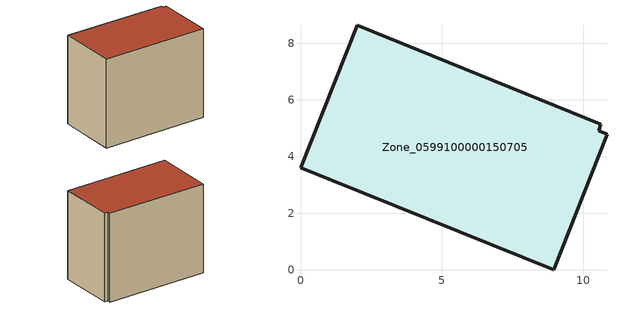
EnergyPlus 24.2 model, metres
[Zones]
Zone_0599100000150705
 floor ground (C_G): 0,3.6 2,8.64 10.62,5.14 10.54,4.91 10.84,4.79 8.95,0 z0.46
 wall outside (C_F): 2,8.64 0,3.6 8.95,0 10.84,4.79 10.54,4.91 10.62,5.14 2,8.64 z0.46:8.49
 roof outside (C_R): 8.95,0 10.84,4.79 10.54,4.91 10.62,5.14 2,8.64 0,3.6 z8.49
[BUILDING]
Pand.0599100000150705: North Axis=0; Terrain=City; Loads Convergence Tolerance Value=0.04; Temperature Convergence Tolerance Value=0.4; Solar Distribution=FullExterior; Maximum Number of Warmup Days=25; Minimum Number of Warmup Days=1
[Site:Location]
Rotterdam.The.Hague.AP_ZH_NLD Design_Conditions: Latitude=51.96; Longitude=4.45; Time Zone=1; Elevation=-4.5
[SITE:GROUNDTEMPERATURE:BUILDINGSURFACE]
18, 18, 18, 18, 18, 18, 18, 18, 18, 18, 18, 18
[MATERIAL] Thermal Absorptance=0.9; Solar Absorptance=0.7; Visible Absorptance=0.7
Name | Roughness | Thickness | Conductivity | Density | Specific Heat
G.TI.1965-1974 | MediumSmooth | 0.15 | 0.882353 | 540 | 1210
F.TI.1965-1974 | Rough | 0.3 | 0.697674 | 1920 | 840
R.TI.1965-1974 | MediumRough | 0.2 | 0.232558 | 1500 | 1000
[CONSTRUCTION]
C_G: G.TI.1965-1974
C_F: F.TI.1965-1974
C_R: R.TI.1965-1974
[ZONE]
Zone_0599100000150705: Type=1; Multiplier=1; Ceiling Height=Autocalculate; Volume=Autocalculate; Floor Area=autocalculate; Part of Total Floor Area=Yes
[ZONEINFILTRATION:DESIGNFLOWRATE]
Infil_Zone_0599100000150705: Zone or ZoneList or Space or SpaceList=Zone_0599100000150705; Schedule=AlwaysOn; Design Flow Rate Calculation Method=Flow/Area; Flow Rate per Floor Area=0.003; Constant Term Coefficient=1; Temperature Term Coefficient=0; Velocity Term Coefficient=0; Velocity Squared Term Coefficient=0
[HVACTEMPLATE:ZONE:IDEALLOADSAIRSYSTEM]
Zone_0599100000150705: Maximum Heating Supply Air Temperature=50; Minimum Cooling Supply Air Temperature=13; Maximum Heating Supply Air Humidity Ratio=0.0156; Minimum Cooling Supply Air Humidity Ratio=0.0077; Heating Limit=NoLimit; Cooling Limit=NoLimit; Dehumidification Control Type=ConstantSensibleHeatRatio; Cooling Sensible Heat Ratio=0.7; Dehumidification Setpoint=60; Humidification Control Type=None; Humidification Setpoint=30; Outdoor Air Method=None; Outdoor Air Flow Rate per Person=0.00944; Outdoor Air Flow Rate per Zone Floor Area=0; Outdoor Air Flow Rate per Zone=0; Demand Controlled Ventilation Type=None; Outdoor Air Economizer Type=NoEconomizer; Heat Recovery Type=None; Sensible Heat Recovery Effectiveness=0.7; Latent Heat Recovery Effectiveness=0.65
[ZONECONTROL:THERMOSTAT]
ThermostatControl_Zone_0599100000150705: Zone or ZoneList=Zone_0599100000150705; Control Type Schedule=DualSetpointControlType; Control 1=Thermostat_Zone_0599100000150705; Temperature Difference Between Cutout And Setpoint=0
[THERMOSTATSETPOINT:DUALSETPOINT]
Thermostat_Zone_0599100000150705: Heating Setpoint Temperature Schedule=HeatingSetpoint_Zone_0599100000150705; Cooling Setpoint Temperature Schedule=CoolingSetpoint_Zone_0599100000150705
[SCHEDULE:COMPACT]
HeatingSetpoint_Zone_0599100000150705: Through: 12/31, For: AllDays, Until: 24:00, 21
CoolingSetpoint_Zone_0599100000150705: Through: 12/31, For: AllDays, Until: 24:00, 24
DualSetpointControlType: Through: 12/31, For: AllDays, Until: 24:00, 4
AlwaysOn: Through: 12/31, For: AllDays, Until: 24:00, 1
